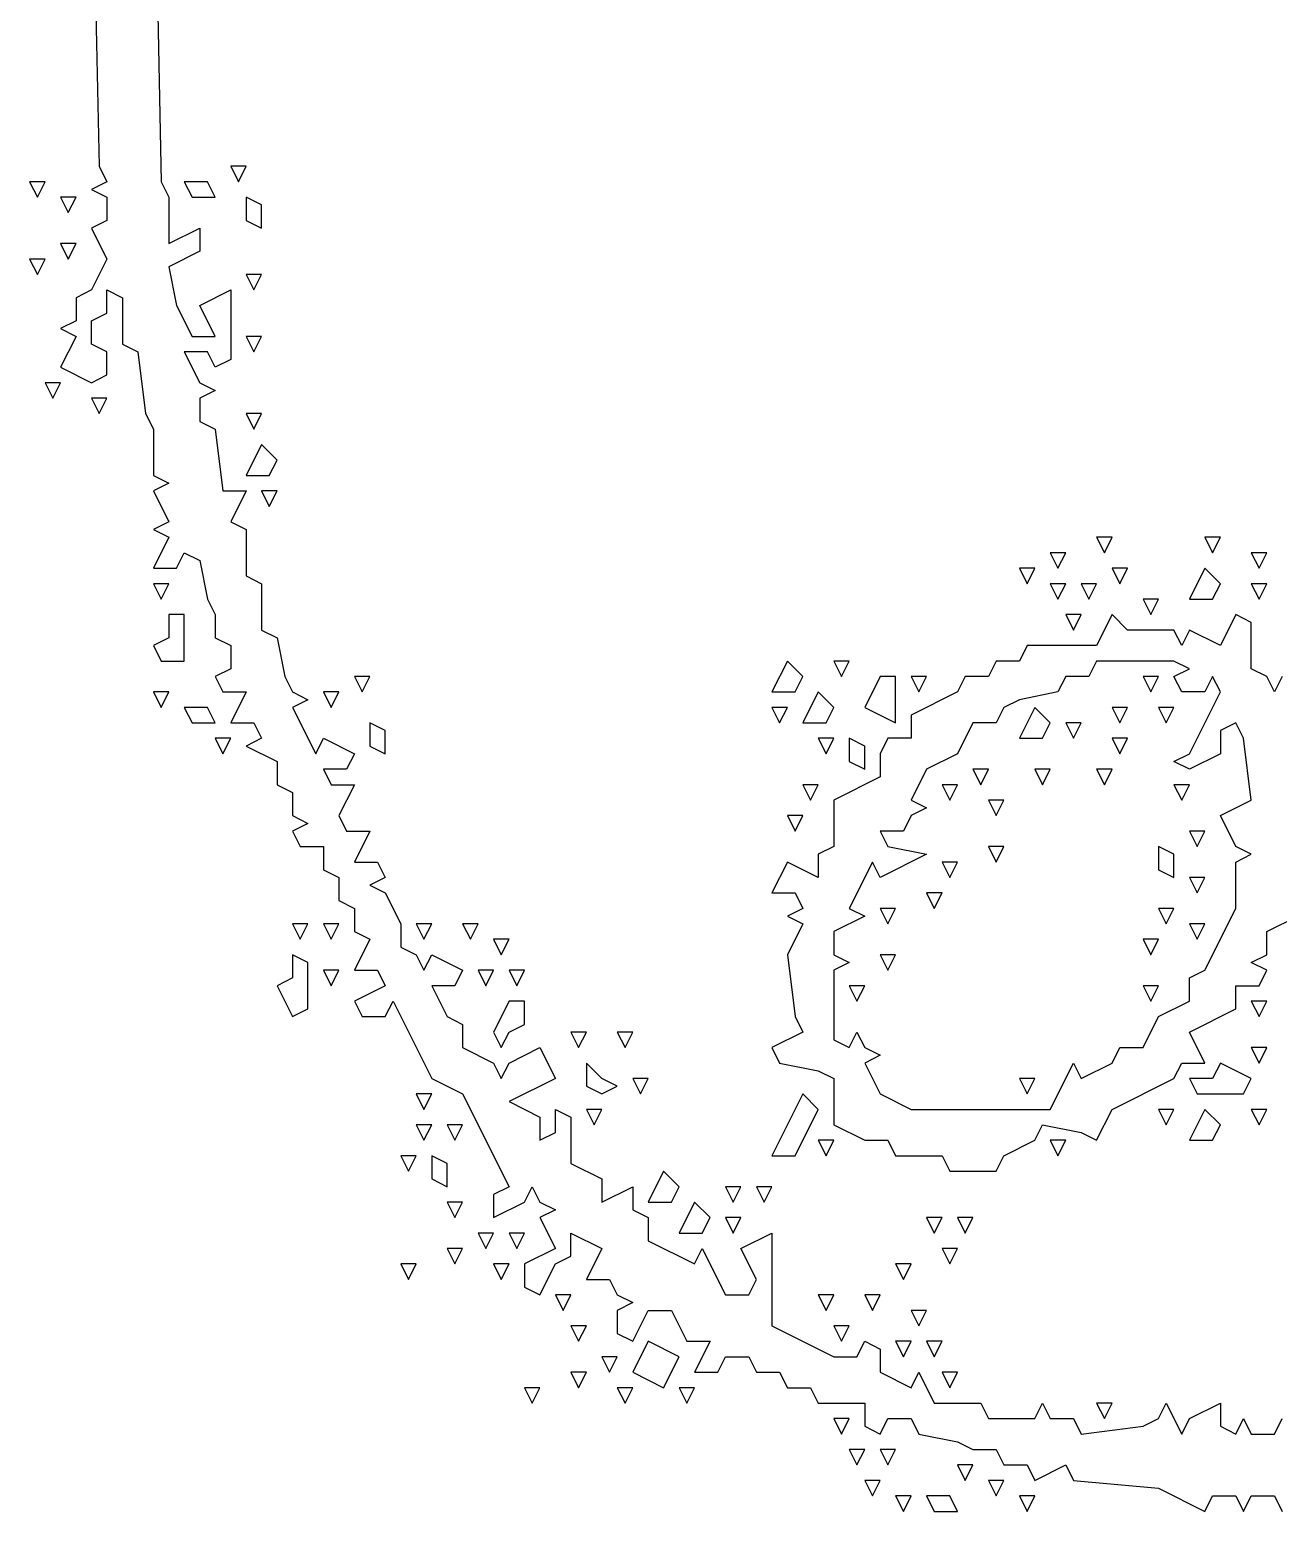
# Model space of a CAD drawing. Extents: x 2 to 124, y 0 to 170.
# Drawn here: x 15.86 to 28.86, y 0.16 to 15.59 of the extents above; entities that cross this region are included whole.
import ezdxf

# ---------------------------------------------------------------- set-up
doc = ezdxf.new("R2010")
doc.units = 0
doc.layers.add('Layer0', color=7, linetype='Continuous')

msp = doc.modelspace()

# ---------------------------------------------------------------- linework, layer by layer
at = {"layer": 'Layer0', "color": 5, "linetype": 'CONTINUOUS'}
for p, q in [((16.50095, 17.94981, 0.1), (16.58144, 14.16667, 0.1)), ((17.14489, 18.0303, 0.1), (17.22538, 14.00568, 0.1)), ((16.58144, 14.16667, 0.1), (16.66193, 14.00568, 0.1)), ((17.94981, 14.16667, 0.1), (18.0303, 14.00568, 0.1)), ((18.1108, 14.16667, 0.1), (17.94981, 14.16667, 0.1)), ((18.0303, 14.00568, 0.1), (18.1108, 14.16667, 0.1)), ((15.85701, 14.00568, 0.1), (15.9375, 13.8447, 0.1)), ((16.01799, 14.00568, 0.1), (15.85701, 14.00568, 0.1)), ((15.9375, 13.8447, 0.1), (16.01799, 14.00568, 0.1)), ((16.66193, 14.00568, 0.1), (16.50095, 13.92519, 0.1)), ((16.50095, 13.92519, 0.1), (16.66193, 13.8447, 0.1)), ((17.22538, 14.00568, 0.1), (17.30587, 13.8447, 0.1)), ((17.46686, 14.00568, 0.1), (17.54735, 13.8447, 0.1)), ((17.70833, 14.00568, 0.1), (17.46686, 14.00568, 0.1)), ((17.78883, 13.8447, 0.1), (17.70833, 14.00568, 0.1)), ((16.17898, 13.8447, 0.1), (16.25947, 13.68371, 0.1)), ((16.33996, 13.8447, 0.1), (16.17898, 13.8447, 0.1)), ((16.25947, 13.68371, 0.1), (16.33996, 13.8447, 0.1)), ((16.66193, 13.8447, 0.1), (16.66193, 13.60322, 0.1)), ((17.30587, 13.8447, 0.1), (17.30587, 13.36174, 0.1)), ((17.54735, 13.8447, 0.1), (17.78883, 13.8447, 0.1)), ((18.1108, 13.8447, 0.1), (18.1108, 13.60322, 0.1)), ((18.27178, 13.7642, 0.1), (18.1108, 13.8447, 0.1)), ((18.27178, 13.52273, 0.1), (18.27178, 13.7642, 0.1)), ((16.66193, 13.60322, 0.1), (16.50095, 13.52273, 0.1)), ((18.1108, 13.60322, 0.1), (18.27178, 13.52273, 0.1)), ((16.50095, 13.52273, 0.1), (16.66193, 13.20076, 0.1)), ((17.30587, 13.36174, 0.1), (17.62784, 13.52273, 0.1)), ((17.62784, 13.52273, 0.1), (17.62784, 13.28125, 0.1)), ((16.17898, 13.36174, 0.1), (16.25947, 13.20076, 0.1)), ((16.33996, 13.36174, 0.1), (16.17898, 13.36174, 0.1)), ((16.25947, 13.20076, 0.1), (16.33996, 13.36174, 0.1)), ((17.62784, 13.28125, 0.1), (17.30587, 13.12027, 0.1)), ((15.85701, 13.20076, 0.1), (15.9375, 13.03977, 0.1)), ((16.01799, 13.20076, 0.1), (15.85701, 13.20076, 0.1)), ((15.9375, 13.03977, 0.1), (16.01799, 13.20076, 0.1)), ((16.66193, 13.20076, 0.1), (16.50095, 12.87879, 0.1)), ((17.30587, 13.12027, 0.1), (17.38636, 12.7178, 0.1)), ((18.1108, 13.03977, 0.1), (18.19129, 12.87879, 0.1)), ((18.27178, 13.03977, 0.1), (18.1108, 13.03977, 0.1)), ((18.19129, 12.87879, 0.1), (18.27178, 13.03977, 0.1)), ((16.50095, 12.87879, 0.1), (16.33996, 12.7983, 0.1)), ((16.66193, 12.63731, 0.1), (16.66193, 12.87879, 0.1)), ((16.66193, 12.87879, 0.1), (16.82292, 12.7983, 0.1)), ((17.62784, 12.7178, 0.1), (17.94981, 12.87879, 0.1)), ((17.94981, 12.87879, 0.1), (17.94981, 12.15436, 0.1)), ((16.33996, 12.7983, 0.1), (16.33996, 12.55682, 0.1)), ((16.82292, 12.7983, 0.1), (16.82292, 12.31534, 0.1)), ((17.38636, 12.7178, 0.1), (17.54735, 12.39583, 0.1)), ((17.78883, 12.39583, 0.1), (17.62784, 12.7178, 0.1)), ((16.33996, 12.55682, 0.1), (16.17898, 12.47633, 0.1)), ((16.50095, 12.55682, 0.1), (16.66193, 12.63731, 0.1)), ((16.50095, 12.31534, 0.1), (16.50095, 12.55682, 0.1)), ((16.17898, 12.47633, 0.1), (16.33996, 12.39583, 0.1)), ((16.33996, 12.39583, 0.1), (16.17898, 12.07386, 0.1)), ((17.54735, 12.39583, 0.1), (17.78883, 12.39583, 0.1)), ((18.1108, 12.39583, 0.1), (18.19129, 12.23485, 0.1)), ((18.27178, 12.39583, 0.1), (18.1108, 12.39583, 0.1)), ((18.19129, 12.23485, 0.1), (18.27178, 12.39583, 0.1)), ((16.66193, 12.23485, 0.1), (16.50095, 12.31534, 0.1)), ((16.66193, 11.99337, 0.1), (16.66193, 12.23485, 0.1)), ((16.82292, 12.31534, 0.1), (16.9839, 12.23485, 0.1)), ((16.9839, 12.23485, 0.1), (17.06439, 11.59091, 0.1)), ((17.70833, 12.23485, 0.1), (17.46686, 12.23485, 0.1)), ((17.46686, 12.23485, 0.1), (17.62784, 11.91288, 0.1)), ((17.78883, 12.07386, 0.1), (17.70833, 12.23485, 0.1)), ((16.17898, 12.07386, 0.1), (16.50095, 11.91288, 0.1)), ((17.94981, 12.15436, 0.1), (17.78883, 12.07386, 0.1)), ((16.01799, 11.91288, 0.1), (16.09848, 11.75189, 0.1)), ((16.17898, 11.91288, 0.1), (16.01799, 11.91288, 0.1)), ((16.09848, 11.75189, 0.1), (16.17898, 11.91288, 0.1)), ((16.50095, 11.91288, 0.1), (16.66193, 11.99337, 0.1)), ((17.62784, 11.91288, 0.1), (17.78883, 11.83239, 0.1)), ((16.50095, 11.75189, 0.1), (16.58144, 11.59091, 0.1)), ((16.66193, 11.75189, 0.1), (16.50095, 11.75189, 0.1)), ((16.58144, 11.59091, 0.1), (16.66193, 11.75189, 0.1)), ((17.78883, 11.83239, 0.1), (17.62784, 11.75189, 0.1)), ((17.62784, 11.75189, 0.1), (17.62784, 11.51042, 0.1)), ((17.06439, 11.59091, 0.1), (17.14489, 11.42992, 0.1)), ((18.1108, 11.59091, 0.1), (18.19129, 11.42992, 0.1)), ((18.27178, 11.59091, 0.1), (18.1108, 11.59091, 0.1)), ((18.19129, 11.42992, 0.1), (18.27178, 11.59091, 0.1)), ((17.14489, 11.42992, 0.1), (17.14489, 10.94697, 0.1)), ((17.62784, 11.51042, 0.1), (17.78883, 11.42992, 0.1)), ((17.78883, 11.42992, 0.1), (17.86932, 10.78598, 0.1)), ((18.27178, 11.26894, 0.1), (18.1108, 10.94697, 0.1)), ((18.43277, 11.10795, 0.1), (18.27178, 11.26894, 0.1)), ((18.35227, 10.94697, 0.1), (18.43277, 11.10795, 0.1)), ((17.14489, 10.94697, 0.1), (17.30587, 10.86648, 0.1)), ((17.30587, 10.86648, 0.1), (17.14489, 10.78598, 0.1)), ((18.1108, 10.94697, 0.1), (18.35227, 10.94697, 0.1)), ((17.14489, 10.78598, 0.1), (17.30587, 10.46402, 0.1)), ((17.86932, 10.78598, 0.1), (18.1108, 10.78598, 0.1)), ((18.1108, 10.78598, 0.1), (17.94981, 10.46402, 0.1)), ((18.27178, 10.78598, 0.1), (18.35227, 10.625, 0.1)), ((18.43277, 10.78598, 0.1), (18.27178, 10.78598, 0.1)), ((18.35227, 10.625, 0.1), (18.43277, 10.78598, 0.1)), ((17.30587, 10.46402, 0.1), (17.14489, 10.38352, 0.1)), ((17.14489, 10.38352, 0.1), (17.30587, 10.30303, 0.1)), ((17.94981, 10.46402, 0.1), (18.1108, 10.38352, 0.1)), ((18.1108, 10.38352, 0.1), (18.1108, 9.900568, 0.1)), ((17.30587, 10.30303, 0.1), (17.14489, 9.981061, 0.1)), ((26.96496, 10.30303, 0.1), (27.04545, 10.14205, 0.1)), ((27.12595, 10.30303, 0.1), (26.96496, 10.30303, 0.1)), ((27.04545, 10.14205, 0.1), (27.12595, 10.30303, 0.1)), ((28.09186, 10.30303, 0.1), (28.17235, 10.14205, 0.1)), ((28.25284, 10.30303, 0.1), (28.09186, 10.30303, 0.1)), ((28.17235, 10.14205, 0.1), (28.25284, 10.30303, 0.1)), ((17.38636, 9.981061, 0.1), (17.46686, 10.14205, 0.1)), ((17.46686, 10.14205, 0.1), (17.62784, 10.06155, 0.1)), ((17.62784, 10.06155, 0.1), (17.70833, 9.659091, 0.1)), ((26.48201, 10.14205, 0.1), (26.5625, 9.981061, 0.1)), ((26.64299, 10.14205, 0.1), (26.48201, 10.14205, 0.1)), ((26.5625, 9.981061, 0.1), (26.64299, 10.14205, 0.1)), ((28.57481, 10.14205, 0.1), (28.6553, 9.981061, 0.1)), ((28.7358, 10.14205, 0.1), (28.57481, 10.14205, 0.1)), ((28.6553, 9.981061, 0.1), (28.7358, 10.14205, 0.1)), ((17.14489, 9.981061, 0.1), (17.38636, 9.981061, 0.1)), ((18.1108, 9.900568, 0.1), (18.27178, 9.820076, 0.1)), ((26.16004, 9.981061, 0.1), (26.24053, 9.820076, 0.1)), ((26.32102, 9.981061, 0.1), (26.16004, 9.981061, 0.1)), ((26.24053, 9.820076, 0.1), (26.32102, 9.981061, 0.1)), ((27.12595, 9.981061, 0.1), (27.20644, 9.820076, 0.1)), ((27.28693, 9.981061, 0.1), (27.12595, 9.981061, 0.1)), ((27.20644, 9.820076, 0.1), (27.28693, 9.981061, 0.1)), ((28.09186, 9.981061, 0.1), (27.93087, 9.659091, 0.1)), ((28.25284, 9.820076, 0.1), (28.09186, 9.981061, 0.1)), ((17.14489, 9.820076, 0.1), (17.22538, 9.659091, 0.1)), ((17.30587, 9.820076, 0.1), (17.14489, 9.820076, 0.1)), ((17.22538, 9.659091, 0.1), (17.30587, 9.820076, 0.1)), ((18.27178, 9.820076, 0.1), (18.27178, 9.337121, 0.1)), ((26.48201, 9.820076, 0.1), (26.5625, 9.659091, 0.1)), ((26.64299, 9.820076, 0.1), (26.48201, 9.820076, 0.1)), ((26.5625, 9.659091, 0.1), (26.64299, 9.820076, 0.1)), ((26.80398, 9.820076, 0.1), (26.88447, 9.659091, 0.1)), ((26.96496, 9.820076, 0.1), (26.80398, 9.820076, 0.1)), ((26.88447, 9.659091, 0.1), (26.96496, 9.820076, 0.1)), ((28.17235, 9.659091, 0.1), (28.25284, 9.820076, 0.1)), ((28.57481, 9.820076, 0.1), (28.6553, 9.659091, 0.1)), ((28.7358, 9.820076, 0.1), (28.57481, 9.820076, 0.1)), ((28.6553, 9.659091, 0.1), (28.7358, 9.820076, 0.1)), ((17.70833, 9.659091, 0.1), (17.78883, 9.498106, 0.1)), ((27.44792, 9.659091, 0.1), (27.52841, 9.498106, 0.1)), ((27.6089, 9.659091, 0.1), (27.44792, 9.659091, 0.1)), ((27.52841, 9.498106, 0.1), (27.6089, 9.659091, 0.1)), ((27.93087, 9.659091, 0.1), (28.17235, 9.659091, 0.1)), ((17.30587, 9.498106, 0.1), (17.30587, 9.256629, 0.1)), ((17.46686, 9.498106, 0.1), (17.30587, 9.498106, 0.1)), ((17.46686, 9.015152, 0.1), (17.46686, 9.498106, 0.1)), ((17.78883, 9.498106, 0.1), (17.78883, 9.256629, 0.1)), ((26.64299, 9.498106, 0.1), (26.72348, 9.337121, 0.1)), ((26.80398, 9.498106, 0.1), (26.64299, 9.498106, 0.1)), ((26.72348, 9.337121, 0.1), (26.80398, 9.498106, 0.1)), ((27.12595, 9.498106, 0.1), (26.96496, 9.176136, 0.1)), ((27.28693, 9.337121, 0.1), (27.12595, 9.498106, 0.1)), ((28.41383, 9.498106, 0.1), (28.25284, 9.176136, 0.1)), ((28.57481, 9.417614, 0.1), (28.41383, 9.498106, 0.1)), ((28.57481, 8.934659, 0.1), (28.57481, 9.417614, 0.1)), ((18.27178, 9.337121, 0.1), (18.43277, 9.256629, 0.1)), ((27.76989, 9.337121, 0.1), (27.28693, 9.337121, 0.1)), ((27.85038, 9.176136, 0.1), (27.76989, 9.337121, 0.1)), ((27.93087, 9.337121, 0.1), (27.85038, 9.176136, 0.1)), ((28.25284, 9.176136, 0.1), (27.93087, 9.337121, 0.1)), ((17.30587, 9.256629, 0.1), (17.14489, 9.176136, 0.1)), ((17.14489, 9.176136, 0.1), (17.22538, 9.015152, 0.1)), ((17.78883, 9.256629, 0.1), (17.94981, 9.176136, 0.1)), ((17.94981, 9.176136, 0.1), (17.94981, 8.934659, 0.1)), ((18.43277, 9.256629, 0.1), (18.51326, 8.854167, 0.1)), ((26.24053, 9.176136, 0.1), (26.16004, 9.015152, 0.1)), ((26.96496, 9.176136, 0.1), (26.24053, 9.176136, 0.1)), ((17.22538, 9.015152, 0.1), (17.46686, 9.015152, 0.1)), ((23.74527, 9.015152, 0.1), (23.58428, 8.693182, 0.1)), ((23.90625, 8.854167, 0.1), (23.74527, 9.015152, 0.1)), ((24.22822, 9.015152, 0.1), (24.30871, 8.854167, 0.1)), ((24.3892, 9.015152, 0.1), (24.22822, 9.015152, 0.1)), ((24.30871, 8.854167, 0.1), (24.3892, 9.015152, 0.1)), ((25.91856, 9.015152, 0.1), (25.83807, 8.854167, 0.1)), ((26.16004, 9.015152, 0.1), (25.91856, 9.015152, 0.1)), ((26.96496, 9.015152, 0.1), (26.88447, 8.854167, 0.1)), ((27.76989, 9.015152, 0.1), (26.96496, 9.015152, 0.1)), ((27.93087, 8.934659, 0.1), (27.76989, 9.015152, 0.1)), ((17.94981, 8.934659, 0.1), (17.78883, 8.854167, 0.1)), ((17.78883, 8.854167, 0.1), (17.86932, 8.693182, 0.1)), ((18.51326, 8.854167, 0.1), (18.59375, 8.693182, 0.1)), ((19.23769, 8.854167, 0.1), (19.31818, 8.693182, 0.1)), ((19.39867, 8.854167, 0.1), (19.23769, 8.854167, 0.1)), ((19.31818, 8.693182, 0.1), (19.39867, 8.854167, 0.1)), ((23.82576, 8.693182, 0.1), (23.90625, 8.854167, 0.1)), ((24.71117, 8.854167, 0.1), (24.55019, 8.532197, 0.1)), ((24.87216, 8.854167, 0.1), (24.71117, 8.854167, 0.1)), ((24.87216, 8.371212, 0.1), (24.87216, 8.854167, 0.1)), ((25.03314, 8.854167, 0.1), (25.11364, 8.693182, 0.1)), ((25.19413, 8.854167, 0.1), (25.03314, 8.854167, 0.1)), ((25.11364, 8.693182, 0.1), (25.19413, 8.854167, 0.1)), ((25.59659, 8.854167, 0.1), (25.5161, 8.693182, 0.1)), ((25.83807, 8.854167, 0.1), (25.59659, 8.854167, 0.1)), ((26.64299, 8.854167, 0.1), (26.5625, 8.693182, 0.1)), ((26.88447, 8.854167, 0.1), (26.64299, 8.854167, 0.1)), ((27.44792, 8.854167, 0.1), (27.52841, 8.693182, 0.1)), ((27.6089, 8.854167, 0.1), (27.44792, 8.854167, 0.1)), ((27.52841, 8.693182, 0.1), (27.6089, 8.854167, 0.1)), ((27.76989, 8.854167, 0.1), (27.93087, 8.934659, 0.1)), ((27.85038, 8.693182, 0.1), (27.76989, 8.854167, 0.1)), ((28.17235, 8.854167, 0.1), (28.09186, 8.693182, 0.1)), ((28.25284, 8.693182, 0.1), (28.17235, 8.854167, 0.1)), ((28.7358, 8.854167, 0.1), (28.57481, 8.934659, 0.1)), ((28.81629, 8.693182, 0.1), (28.7358, 8.854167, 0.1)), ((28.89678, 8.854167, 0.1), (28.81629, 8.693182, 0.1)), ((17.14489, 8.693182, 0.1), (17.22538, 8.532197, 0.1)), ((17.30587, 8.693182, 0.1), (17.14489, 8.693182, 0.1)), ((17.22538, 8.532197, 0.1), (17.30587, 8.693182, 0.1)), ((17.86932, 8.693182, 0.1), (18.1108, 8.693182, 0.1)), ((18.1108, 8.693182, 0.1), (17.94981, 8.371212, 0.1)), ((18.59375, 8.693182, 0.1), (18.75473, 8.612689, 0.1)), ((18.91572, 8.693182, 0.1), (18.99621, 8.532197, 0.1)), ((19.0767, 8.693182, 0.1), (18.91572, 8.693182, 0.1)), ((18.99621, 8.532197, 0.1), (19.0767, 8.693182, 0.1)), ((23.58428, 8.693182, 0.1), (23.82576, 8.693182, 0.1)), ((24.06723, 8.693182, 0.1), (23.90625, 8.371212, 0.1)), ((24.22822, 8.532197, 0.1), (24.06723, 8.693182, 0.1)), ((25.5161, 8.693182, 0.1), (25.03314, 8.451705, 0.1)), ((26.5625, 8.693182, 0.1), (26.16004, 8.612689, 0.1)), ((28.09186, 8.693182, 0.1), (27.85038, 8.693182, 0.1)), ((27.93087, 8.049242, 0.1), (28.25284, 8.693182, 0.1)), ((17.46686, 8.532197, 0.1), (17.54735, 8.371212, 0.1)), ((17.70833, 8.532197, 0.1), (17.46686, 8.532197, 0.1)), ((17.78883, 8.371212, 0.1), (17.70833, 8.532197, 0.1)), ((18.75473, 8.612689, 0.1), (18.59375, 8.532197, 0.1)), ((18.59375, 8.532197, 0.1), (18.83523, 8.049242, 0.1)), ((23.58428, 8.532197, 0.1), (23.66477, 8.371212, 0.1)), ((23.74527, 8.532197, 0.1), (23.58428, 8.532197, 0.1)), ((23.66477, 8.371212, 0.1), (23.74527, 8.532197, 0.1)), ((24.14773, 8.371212, 0.1), (24.22822, 8.532197, 0.1)), ((24.55019, 8.532197, 0.1), (24.87216, 8.371212, 0.1)), ((25.99905, 8.532197, 0.1), (25.91856, 8.371212, 0.1)), ((26.16004, 8.612689, 0.1), (25.99905, 8.532197, 0.1)), ((26.32102, 8.532197, 0.1), (26.16004, 8.210227, 0.1)), ((26.48201, 8.371212, 0.1), (26.32102, 8.532197, 0.1)), ((27.12595, 8.532197, 0.1), (27.20644, 8.371212, 0.1)), ((27.28693, 8.532197, 0.1), (27.12595, 8.532197, 0.1)), ((27.20644, 8.371212, 0.1), (27.28693, 8.532197, 0.1)), ((27.6089, 8.532197, 0.1), (27.68939, 8.371212, 0.1)), ((27.76989, 8.532197, 0.1), (27.6089, 8.532197, 0.1)), ((27.68939, 8.371212, 0.1), (27.76989, 8.532197, 0.1)), ((17.54735, 8.371212, 0.1), (17.78883, 8.371212, 0.1)), ((17.94981, 8.371212, 0.1), (18.19129, 8.371212, 0.1)), ((18.19129, 8.371212, 0.1), (18.27178, 8.210227, 0.1)), ((19.39867, 8.371212, 0.1), (19.39867, 8.129735, 0.1)), ((19.55966, 8.29072, 0.1), (19.39867, 8.371212, 0.1)), ((23.90625, 8.371212, 0.1), (24.14773, 8.371212, 0.1)), ((25.03314, 8.451705, 0.1), (25.03314, 8.210227, 0.1)), ((25.67708, 8.371212, 0.1), (25.5161, 8.049242, 0.1)), ((25.91856, 8.371212, 0.1), (25.67708, 8.371212, 0.1)), ((26.40152, 8.210227, 0.1), (26.48201, 8.371212, 0.1)), ((26.64299, 8.371212, 0.1), (26.72348, 8.210227, 0.1)), ((26.80398, 8.371212, 0.1), (26.64299, 8.371212, 0.1)), ((26.72348, 8.210227, 0.1), (26.80398, 8.371212, 0.1)), ((28.41383, 8.371212, 0.1), (28.25284, 8.29072, 0.1)), ((28.49432, 8.210227, 0.1), (28.41383, 8.371212, 0.1)), ((17.78883, 8.210227, 0.1), (17.86932, 8.049242, 0.1)), ((17.94981, 8.210227, 0.1), (17.78883, 8.210227, 0.1)), ((17.86932, 8.049242, 0.1), (17.94981, 8.210227, 0.1)), ((18.27178, 8.210227, 0.1), (18.1108, 8.129735, 0.1)), ((18.83523, 8.049242, 0.1), (18.91572, 8.210227, 0.1)), ((18.91572, 8.210227, 0.1), (19.23769, 8.049242, 0.1)), ((19.55966, 8.049242, 0.1), (19.55966, 8.29072, 0.1)), ((24.06723, 8.210227, 0.1), (24.14773, 8.049242, 0.1)), ((24.22822, 8.210227, 0.1), (24.06723, 8.210227, 0.1)), ((24.14773, 8.049242, 0.1), (24.22822, 8.210227, 0.1)), ((24.3892, 8.210227, 0.1), (24.3892, 7.96875, 0.1)), ((24.55019, 8.129735, 0.1), (24.3892, 8.210227, 0.1)), ((24.79167, 8.210227, 0.1), (24.71117, 8.049242, 0.1)), ((25.03314, 8.210227, 0.1), (24.79167, 8.210227, 0.1)), ((26.16004, 8.210227, 0.1), (26.40152, 8.210227, 0.1)), ((27.12595, 8.210227, 0.1), (27.20644, 8.049242, 0.1)), ((27.28693, 8.210227, 0.1), (27.12595, 8.210227, 0.1)), ((27.20644, 8.049242, 0.1), (27.28693, 8.210227, 0.1)), ((28.25284, 8.29072, 0.1), (28.25284, 8.049242, 0.1)), ((28.57481, 7.566288, 0.1), (28.49432, 8.210227, 0.1)), ((18.1108, 8.129735, 0.1), (18.43277, 7.96875, 0.1)), ((19.23769, 8.049242, 0.1), (19.1572, 7.888258, 0.1)), ((19.39867, 8.129735, 0.1), (19.55966, 8.049242, 0.1)), ((24.55019, 7.888258, 0.1), (24.55019, 8.129735, 0.1)), ((24.71117, 8.049242, 0.1), (24.71117, 7.807765, 0.1)), ((25.5161, 8.049242, 0.1), (25.19413, 7.888258, 0.1)), ((27.76989, 7.96875, 0.1), (27.93087, 8.049242, 0.1)), ((28.25284, 8.049242, 0.1), (27.93087, 7.888258, 0.1)), ((18.43277, 7.96875, 0.1), (18.43277, 7.727273, 0.1)), ((19.1572, 7.888258, 0.1), (18.91572, 7.888258, 0.1)), ((18.91572, 7.888258, 0.1), (18.99621, 7.727273, 0.1)), ((24.3892, 7.96875, 0.1), (24.55019, 7.888258, 0.1)), ((25.19413, 7.888258, 0.1), (25.03314, 7.566288, 0.1)), ((25.67708, 7.888258, 0.1), (25.75758, 7.727273, 0.1)), ((25.83807, 7.888258, 0.1), (25.67708, 7.888258, 0.1)), ((25.75758, 7.727273, 0.1), (25.83807, 7.888258, 0.1)), ((26.32102, 7.888258, 0.1), (26.40152, 7.727273, 0.1)), ((26.48201, 7.888258, 0.1), (26.32102, 7.888258, 0.1)), ((26.40152, 7.727273, 0.1), (26.48201, 7.888258, 0.1)), ((26.96496, 7.888258, 0.1), (27.04545, 7.727273, 0.1)), ((27.12595, 7.888258, 0.1), (26.96496, 7.888258, 0.1)), ((27.04545, 7.727273, 0.1), (27.12595, 7.888258, 0.1)), ((27.93087, 7.888258, 0.1), (27.76989, 7.96875, 0.1)), ((18.43277, 7.727273, 0.1), (18.59375, 7.64678, 0.1)), ((18.99621, 7.727273, 0.1), (19.23769, 7.727273, 0.1)), ((19.23769, 7.727273, 0.1), (19.0767, 7.405303, 0.1)), ((23.90625, 7.727273, 0.1), (23.98674, 7.566288, 0.1)), ((24.06723, 7.727273, 0.1), (23.90625, 7.727273, 0.1)), ((23.98674, 7.566288, 0.1), (24.06723, 7.727273, 0.1)), ((24.71117, 7.807765, 0.1), (24.22822, 7.566288, 0.1)), ((25.35511, 7.727273, 0.1), (25.43561, 7.566288, 0.1)), ((25.5161, 7.727273, 0.1), (25.35511, 7.727273, 0.1)), ((25.43561, 7.566288, 0.1), (25.5161, 7.727273, 0.1)), ((27.76989, 7.727273, 0.1), (27.85038, 7.566288, 0.1)), ((27.93087, 7.727273, 0.1), (27.76989, 7.727273, 0.1)), ((27.85038, 7.566288, 0.1), (27.93087, 7.727273, 0.1)), ((18.59375, 7.64678, 0.1), (18.59375, 7.405303, 0.1)), ((24.22822, 7.566288, 0.1), (24.22822, 7.083333, 0.1)), ((25.03314, 7.566288, 0.1), (25.19413, 7.485795, 0.1)), ((25.83807, 7.566288, 0.1), (25.91856, 7.405303, 0.1)), ((25.99905, 7.566288, 0.1), (25.83807, 7.566288, 0.1)), ((25.91856, 7.405303, 0.1), (25.99905, 7.566288, 0.1)), ((28.25284, 7.405303, 0.1), (28.57481, 7.566288, 0.1)), ((25.19413, 7.485795, 0.1), (25.03314, 7.405303, 0.1)), ((18.59375, 7.405303, 0.1), (18.75473, 7.324811, 0.1)), ((18.75473, 7.324811, 0.1), (18.59375, 7.244318, 0.1)), ((19.0767, 7.405303, 0.1), (19.1572, 7.244318, 0.1)), ((23.74527, 7.405303, 0.1), (23.82576, 7.244318, 0.1)), ((23.90625, 7.405303, 0.1), (23.74527, 7.405303, 0.1)), ((23.82576, 7.244318, 0.1), (23.90625, 7.405303, 0.1)), ((25.03314, 7.405303, 0.1), (24.95265, 7.244318, 0.1)), ((28.41383, 7.083333, 0.1), (28.25284, 7.405303, 0.1)), ((18.59375, 7.244318, 0.1), (18.67424, 7.083333, 0.1)), ((19.1572, 7.244318, 0.1), (19.39867, 7.244318, 0.1)), ((19.39867, 7.244318, 0.1), (19.23769, 6.922348, 0.1)), ((24.95265, 7.244318, 0.1), (24.71117, 7.244318, 0.1)), ((24.71117, 7.244318, 0.1), (24.79167, 7.083333, 0.1)), ((27.93087, 7.244318, 0.1), (28.01136, 7.083333, 0.1)), ((28.09186, 7.244318, 0.1), (27.93087, 7.244318, 0.1)), ((28.01136, 7.083333, 0.1), (28.09186, 7.244318, 0.1)), ((18.67424, 7.083333, 0.1), (18.91572, 7.083333, 0.1)), ((18.91572, 7.083333, 0.1), (18.91572, 6.841856, 0.1)), ((24.22822, 7.083333, 0.1), (24.06723, 7.002841, 0.1)), ((24.06723, 7.002841, 0.1), (24.06723, 6.761364, 0.1)), ((25.19413, 7.002841, 0.1), (24.71117, 6.761364, 0.1)), ((24.79167, 7.083333, 0.1), (25.19413, 7.002841, 0.1)), ((25.83807, 7.083333, 0.1), (25.91856, 6.922348, 0.1)), ((25.99905, 7.083333, 0.1), (25.83807, 7.083333, 0.1)), ((25.91856, 6.922348, 0.1), (25.99905, 7.083333, 0.1)), ((27.6089, 7.083333, 0.1), (27.6089, 6.841856, 0.1)), ((27.76989, 7.002841, 0.1), (27.6089, 7.083333, 0.1)), ((27.76989, 6.761364, 0.1), (27.76989, 7.002841, 0.1)), ((28.57481, 7.002841, 0.1), (28.41383, 7.083333, 0.1)), ((28.41383, 6.922348, 0.1), (28.57481, 7.002841, 0.1)), ((18.91572, 6.841856, 0.1), (19.0767, 6.761364, 0.1)), ((19.23769, 6.922348, 0.1), (19.47917, 6.922348, 0.1)), ((19.47917, 6.922348, 0.1), (19.55966, 6.761364, 0.1)), ((23.74527, 6.922348, 0.1), (23.58428, 6.600379, 0.1)), ((24.06723, 6.761364, 0.1), (23.74527, 6.922348, 0.1)), ((24.63068, 6.922348, 0.1), (24.3892, 6.439394, 0.1)), ((24.71117, 6.761364, 0.1), (24.63068, 6.922348, 0.1)), ((25.35511, 6.922348, 0.1), (25.43561, 6.761364, 0.1)), ((25.5161, 6.922348, 0.1), (25.35511, 6.922348, 0.1)), ((25.43561, 6.761364, 0.1), (25.5161, 6.922348, 0.1)), ((27.6089, 6.841856, 0.1), (27.76989, 6.761364, 0.1)), ((28.41383, 6.439394, 0.1), (28.41383, 6.922348, 0.1)), ((19.0767, 6.761364, 0.1), (19.0767, 6.519886, 0.1)), ((19.55966, 6.761364, 0.1), (19.39867, 6.680871, 0.1)), ((19.39867, 6.680871, 0.1), (19.55966, 6.600379, 0.1)), ((27.93087, 6.761364, 0.1), (28.01136, 6.600379, 0.1)), ((28.09186, 6.761364, 0.1), (27.93087, 6.761364, 0.1)), ((28.01136, 6.600379, 0.1), (28.09186, 6.761364, 0.1)), ((19.0767, 6.519886, 0.1), (19.23769, 6.439394, 0.1)), ((19.55966, 6.600379, 0.1), (19.72064, 6.278409, 0.1)), ((23.58428, 6.600379, 0.1), (23.82576, 6.600379, 0.1)), ((23.82576, 6.600379, 0.1), (23.90625, 6.439394, 0.1)), ((25.19413, 6.600379, 0.1), (25.27462, 6.439394, 0.1)), ((25.35511, 6.600379, 0.1), (25.19413, 6.600379, 0.1)), ((25.27462, 6.439394, 0.1), (25.35511, 6.600379, 0.1)), ((19.23769, 6.439394, 0.1), (19.23769, 6.197917, 0.1)), ((23.90625, 6.439394, 0.1), (23.74527, 6.358902, 0.1)), ((23.74527, 6.358902, 0.1), (23.90625, 6.278409, 0.1)), ((24.55019, 6.358902, 0.1), (24.22822, 6.197917, 0.1)), ((24.3892, 6.439394, 0.1), (24.55019, 6.358902, 0.1)), ((24.71117, 6.439394, 0.1), (24.79167, 6.278409, 0.1)), ((24.87216, 6.439394, 0.1), (24.71117, 6.439394, 0.1)), ((24.79167, 6.278409, 0.1), (24.87216, 6.439394, 0.1)), ((27.6089, 6.439394, 0.1), (27.68939, 6.278409, 0.1)), ((27.76989, 6.439394, 0.1), (27.6089, 6.439394, 0.1)), ((27.68939, 6.278409, 0.1), (27.76989, 6.439394, 0.1)), ((28.09186, 5.795455, 0.1), (28.41383, 6.439394, 0.1)), ((28.7358, 6.197917, 0.1), (29.05777, 6.358902, 0.1)), ((18.59375, 6.278409, 0.1), (18.67424, 6.117424, 0.1)), ((18.75473, 6.278409, 0.1), (18.59375, 6.278409, 0.1)), ((18.67424, 6.117424, 0.1), (18.75473, 6.278409, 0.1)), ((18.91572, 6.278409, 0.1), (18.99621, 6.117424, 0.1)), ((19.0767, 6.278409, 0.1), (18.91572, 6.278409, 0.1)), ((18.99621, 6.117424, 0.1), (19.0767, 6.278409, 0.1)), ((19.23769, 6.197917, 0.1), (19.39867, 6.117424, 0.1)), ((19.72064, 6.278409, 0.1), (19.72064, 6.036932, 0.1)), ((19.88163, 6.278409, 0.1), (19.96212, 6.117424, 0.1)), ((20.04261, 6.278409, 0.1), (19.88163, 6.278409, 0.1)), ((19.96212, 6.117424, 0.1), (20.04261, 6.278409, 0.1)), ((20.36458, 6.278409, 0.1), (20.44508, 6.117424, 0.1)), ((20.52557, 6.278409, 0.1), (20.36458, 6.278409, 0.1)), ((20.44508, 6.117424, 0.1), (20.52557, 6.278409, 0.1)), ((23.90625, 6.278409, 0.1), (23.74527, 5.956439, 0.1)), ((24.22822, 6.197917, 0.1), (24.22822, 5.956439, 0.1)), ((27.93087, 6.278409, 0.1), (28.01136, 6.117424, 0.1)), ((28.09186, 6.278409, 0.1), (27.93087, 6.278409, 0.1)), ((28.01136, 6.117424, 0.1), (28.09186, 6.278409, 0.1)), ((28.7358, 5.956439, 0.1), (28.7358, 6.197917, 0.1)), ((19.39867, 6.117424, 0.1), (19.23769, 5.795455, 0.1)), ((19.72064, 6.036932, 0.1), (19.88163, 5.956439, 0.1)), ((20.68655, 6.117424, 0.1), (20.76705, 5.956439, 0.1)), ((20.84754, 6.117424, 0.1), (20.68655, 6.117424, 0.1)), ((20.76705, 5.956439, 0.1), (20.84754, 6.117424, 0.1)), ((27.44792, 6.117424, 0.1), (27.52841, 5.956439, 0.1)), ((27.6089, 6.117424, 0.1), (27.44792, 6.117424, 0.1)), ((27.52841, 5.956439, 0.1), (27.6089, 6.117424, 0.1)), ((18.59375, 5.956439, 0.1), (18.59375, 5.714962, 0.1)), ((18.75473, 5.875947, 0.1), (18.59375, 5.956439, 0.1)), ((18.75473, 5.392992, 0.1), (18.75473, 5.875947, 0.1)), ((19.88163, 5.956439, 0.1), (19.96212, 5.795455, 0.1)), ((19.96212, 5.795455, 0.1), (20.04261, 5.956439, 0.1)), ((20.04261, 5.956439, 0.1), (20.36458, 5.795455, 0.1)), ((23.74527, 5.956439, 0.1), (23.82576, 5.3125, 0.1)), ((24.22822, 5.956439, 0.1), (24.3892, 5.875947, 0.1)), ((24.3892, 5.875947, 0.1), (24.22822, 5.795455, 0.1)), ((24.71117, 5.956439, 0.1), (24.79167, 5.795455, 0.1)), ((24.87216, 5.956439, 0.1), (24.71117, 5.956439, 0.1)), ((24.79167, 5.795455, 0.1), (24.87216, 5.956439, 0.1)), ((28.57481, 5.875947, 0.1), (28.7358, 5.956439, 0.1)), ((28.7358, 5.795455, 0.1), (28.57481, 5.875947, 0.1)), ((18.59375, 5.714962, 0.1), (18.43277, 5.63447, 0.1)), ((18.91572, 5.795455, 0.1), (18.99621, 5.63447, 0.1)), ((19.0767, 5.795455, 0.1), (18.91572, 5.795455, 0.1)), ((18.99621, 5.63447, 0.1), (19.0767, 5.795455, 0.1)), ((19.23769, 5.795455, 0.1), (19.47917, 5.795455, 0.1)), ((19.47917, 5.795455, 0.1), (19.55966, 5.63447, 0.1)), ((20.36458, 5.795455, 0.1), (20.28409, 5.63447, 0.1)), ((20.52557, 5.795455, 0.1), (20.60606, 5.63447, 0.1)), ((20.68655, 5.795455, 0.1), (20.52557, 5.795455, 0.1)), ((20.60606, 5.63447, 0.1), (20.68655, 5.795455, 0.1)), ((20.84754, 5.795455, 0.1), (20.92803, 5.63447, 0.1)), ((21.00852, 5.795455, 0.1), (20.84754, 5.795455, 0.1)), ((20.92803, 5.63447, 0.1), (21.00852, 5.795455, 0.1)), ((24.22822, 5.795455, 0.1), (24.22822, 5.071023, 0.1)), ((27.93087, 5.714962, 0.1), (28.09186, 5.795455, 0.1)), ((27.93087, 5.473485, 0.1), (27.93087, 5.714962, 0.1)), ((28.6553, 5.63447, 0.1), (28.7358, 5.795455, 0.1)), ((18.43277, 5.63447, 0.1), (18.59375, 5.3125, 0.1)), ((19.55966, 5.63447, 0.1), (19.23769, 5.473485, 0.1)), ((20.28409, 5.63447, 0.1), (20.04261, 5.63447, 0.1)), ((20.04261, 5.63447, 0.1), (20.2036, 5.3125, 0.1)), ((24.3892, 5.63447, 0.1), (24.4697, 5.473485, 0.1)), ((24.55019, 5.63447, 0.1), (24.3892, 5.63447, 0.1)), ((24.4697, 5.473485, 0.1), (24.55019, 5.63447, 0.1)), ((27.44792, 5.63447, 0.1), (27.52841, 5.473485, 0.1)), ((27.6089, 5.63447, 0.1), (27.44792, 5.63447, 0.1)), ((27.52841, 5.473485, 0.1), (27.6089, 5.63447, 0.1)), ((28.41383, 5.392992, 0.1), (28.41383, 5.63447, 0.1)), ((28.41383, 5.63447, 0.1), (28.6553, 5.63447, 0.1)), ((19.23769, 5.473485, 0.1), (19.31818, 5.3125, 0.1)), ((19.55966, 5.3125, 0.1), (19.64015, 5.473485, 0.1)), ((19.64015, 5.473485, 0.1), (20.04261, 4.668561, 0.1)), ((20.84754, 5.473485, 0.1), (20.68655, 5.151515, 0.1)), ((21.00852, 5.473485, 0.1), (20.84754, 5.473485, 0.1)), ((21.00852, 5.232008, 0.1), (21.00852, 5.473485, 0.1)), ((27.6089, 5.3125, 0.1), (27.93087, 5.473485, 0.1)), ((28.57481, 5.473485, 0.1), (28.6553, 5.3125, 0.1)), ((28.7358, 5.473485, 0.1), (28.57481, 5.473485, 0.1)), ((28.6553, 5.3125, 0.1), (28.7358, 5.473485, 0.1)), ((18.59375, 5.3125, 0.1), (18.75473, 5.392992, 0.1)), ((19.31818, 5.3125, 0.1), (19.55966, 5.3125, 0.1)), ((20.2036, 5.3125, 0.1), (20.36458, 5.232008, 0.1)), ((23.82576, 5.3125, 0.1), (23.90625, 5.151515, 0.1)), ((27.44792, 4.99053, 0.1), (27.6089, 5.3125, 0.1)), ((27.93087, 5.151515, 0.1), (28.41383, 5.392992, 0.1)), ((20.36458, 5.232008, 0.1), (20.36458, 4.99053, 0.1)), ((20.68655, 5.151515, 0.1), (20.76705, 4.99053, 0.1)), ((20.76705, 4.99053, 0.1), (20.84754, 5.151515, 0.1)), ((20.84754, 5.151515, 0.1), (21.00852, 5.232008, 0.1)), ((21.49148, 5.151515, 0.1), (21.57197, 4.99053, 0.1)), ((21.65246, 5.151515, 0.1), (21.49148, 5.151515, 0.1)), ((21.57197, 4.99053, 0.1), (21.65246, 5.151515, 0.1)), ((21.97443, 5.151515, 0.1), (22.05492, 4.99053, 0.1)), ((22.13542, 5.151515, 0.1), (21.97443, 5.151515, 0.1)), ((22.05492, 4.99053, 0.1), (22.13542, 5.151515, 0.1)), ((23.90625, 5.151515, 0.1), (23.58428, 4.99053, 0.1)), ((24.3892, 4.99053, 0.1), (24.4697, 5.151515, 0.1)), ((24.4697, 5.151515, 0.1), (24.55019, 4.99053, 0.1)), ((28.09186, 4.829545, 0.1), (27.93087, 5.151515, 0.1)), ((20.36458, 4.99053, 0.1), (20.68655, 4.829545, 0.1)), ((20.84754, 4.829545, 0.1), (21.16951, 4.99053, 0.1)), ((21.16951, 4.99053, 0.1), (21.33049, 4.668561, 0.1)), ((23.58428, 4.99053, 0.1), (23.66477, 4.829545, 0.1)), ((24.22822, 5.071023, 0.1), (24.3892, 4.99053, 0.1)), ((24.55019, 4.99053, 0.1), (24.71117, 4.910038, 0.1)), ((27.12595, 4.829545, 0.1), (27.20644, 4.99053, 0.1)), ((27.20644, 4.99053, 0.1), (27.44792, 4.99053, 0.1)), ((28.57481, 4.99053, 0.1), (28.6553, 4.829545, 0.1)), ((28.7358, 4.99053, 0.1), (28.57481, 4.99053, 0.1)), ((28.6553, 4.829545, 0.1), (28.7358, 4.99053, 0.1)), ((20.68655, 4.829545, 0.1), (20.76705, 4.668561, 0.1)), ((20.76705, 4.668561, 0.1), (20.84754, 4.829545, 0.1)), ((21.65246, 4.829545, 0.1), (21.65246, 4.588068, 0.1)), ((21.81345, 4.668561, 0.1), (21.65246, 4.829545, 0.1)), ((23.66477, 4.829545, 0.1), (24.06723, 4.749053, 0.1)), ((24.71117, 4.910038, 0.1), (24.55019, 4.829545, 0.1)), ((24.55019, 4.829545, 0.1), (24.71117, 4.507576, 0.1)), ((26.48201, 4.346591, 0.1), (26.72348, 4.829545, 0.1)), ((26.72348, 4.829545, 0.1), (26.80398, 4.668561, 0.1)), ((26.80398, 4.668561, 0.1), (27.12595, 4.829545, 0.1)), ((27.76989, 4.668561, 0.1), (27.85038, 4.829545, 0.1)), ((27.85038, 4.829545, 0.1), (28.09186, 4.829545, 0.1)), ((28.25284, 4.829545, 0.1), (28.17235, 4.668561, 0.1)), ((28.57481, 4.668561, 0.1), (28.25284, 4.829545, 0.1)), ((20.04261, 4.668561, 0.1), (20.36458, 4.507576, 0.1)), ((21.33049, 4.668561, 0.1), (20.84754, 4.427083, 0.1)), ((21.97443, 4.588068, 0.1), (21.81345, 4.668561, 0.1)), ((22.13542, 4.668561, 0.1), (22.21591, 4.507576, 0.1)), ((22.2964, 4.668561, 0.1), (22.13542, 4.668561, 0.1)), ((22.21591, 4.507576, 0.1), (22.2964, 4.668561, 0.1)), ((24.06723, 4.749053, 0.1), (24.22822, 4.668561, 0.1)), ((24.22822, 4.668561, 0.1), (24.22822, 4.185606, 0.1)), ((26.16004, 4.668561, 0.1), (26.24053, 4.507576, 0.1)), ((26.32102, 4.668561, 0.1), (26.16004, 4.668561, 0.1)), ((26.24053, 4.507576, 0.1), (26.32102, 4.668561, 0.1)), ((27.12595, 4.346591, 0.1), (27.76989, 4.668561, 0.1)), ((28.17235, 4.668561, 0.1), (27.93087, 4.668561, 0.1)), ((27.93087, 4.668561, 0.1), (28.01136, 4.507576, 0.1)), ((28.49432, 4.507576, 0.1), (28.57481, 4.668561, 0.1)), ((19.88163, 4.507576, 0.1), (19.96212, 4.346591, 0.1)), ((20.04261, 4.507576, 0.1), (19.88163, 4.507576, 0.1)), ((19.96212, 4.346591, 0.1), (20.04261, 4.507576, 0.1)), ((20.36458, 4.507576, 0.1), (20.84754, 3.541667, 0.1)), ((21.65246, 4.588068, 0.1), (21.81345, 4.507576, 0.1)), ((21.81345, 4.507576, 0.1), (21.97443, 4.588068, 0.1)), ((23.90625, 4.507576, 0.1), (23.58428, 3.863636, 0.1)), ((24.06723, 4.346591, 0.1), (23.90625, 4.507576, 0.1)), ((24.71117, 4.507576, 0.1), (25.03314, 4.346591, 0.1)), ((28.01136, 4.507576, 0.1), (28.49432, 4.507576, 0.1)), ((20.84754, 4.427083, 0.1), (21.16951, 4.266098, 0.1)), ((21.33049, 4.105114, 0.1), (21.33049, 4.346591, 0.1)), ((21.33049, 4.346591, 0.1), (21.49148, 4.266098, 0.1)), ((21.65246, 4.346591, 0.1), (21.73295, 4.185606, 0.1)), ((21.81345, 4.346591, 0.1), (21.65246, 4.346591, 0.1)), ((21.73295, 4.185606, 0.1), (21.81345, 4.346591, 0.1)), ((23.82576, 3.863636, 0.1), (24.06723, 4.346591, 0.1)), ((25.03314, 4.346591, 0.1), (26.48201, 4.346591, 0.1)), ((26.96496, 4.024621, 0.1), (27.12595, 4.346591, 0.1)), ((27.6089, 4.346591, 0.1), (27.68939, 4.185606, 0.1)), ((27.76989, 4.346591, 0.1), (27.6089, 4.346591, 0.1)), ((27.68939, 4.185606, 0.1), (27.76989, 4.346591, 0.1)), ((28.09186, 4.346591, 0.1), (27.93087, 4.024621, 0.1)), ((28.25284, 4.185606, 0.1), (28.09186, 4.346591, 0.1)), ((28.57481, 4.346591, 0.1), (28.6553, 4.185606, 0.1)), ((28.7358, 4.346591, 0.1), (28.57481, 4.346591, 0.1)), ((28.6553, 4.185606, 0.1), (28.7358, 4.346591, 0.1)), ((19.88163, 4.185606, 0.1), (19.96212, 4.024621, 0.1)), ((20.04261, 4.185606, 0.1), (19.88163, 4.185606, 0.1)), ((19.96212, 4.024621, 0.1), (20.04261, 4.185606, 0.1)), ((20.2036, 4.185606, 0.1), (20.28409, 4.024621, 0.1)), ((20.36458, 4.185606, 0.1), (20.2036, 4.185606, 0.1)), ((20.28409, 4.024621, 0.1), (20.36458, 4.185606, 0.1)), ((21.16951, 4.266098, 0.1), (21.16951, 4.024621, 0.1)), ((21.49148, 4.266098, 0.1), (21.49148, 3.783144, 0.1)), ((24.22822, 4.185606, 0.1), (24.55019, 4.024621, 0.1)), ((26.32102, 4.024621, 0.1), (26.40152, 4.185606, 0.1)), ((26.40152, 4.185606, 0.1), (26.80398, 4.105114, 0.1)), ((28.17235, 4.024621, 0.1), (28.25284, 4.185606, 0.1)), ((21.16951, 4.024621, 0.1), (21.33049, 4.105114, 0.1)), ((24.06723, 4.024621, 0.1), (24.14773, 3.863636, 0.1)), ((24.22822, 4.024621, 0.1), (24.06723, 4.024621, 0.1)), ((24.14773, 3.863636, 0.1), (24.22822, 4.024621, 0.1)), ((24.55019, 4.024621, 0.1), (24.79167, 4.024621, 0.1)), ((24.79167, 4.024621, 0.1), (24.87216, 3.863636, 0.1)), ((25.99905, 3.863636, 0.1), (26.32102, 4.024621, 0.1)), ((26.48201, 4.024621, 0.1), (26.5625, 3.863636, 0.1)), ((26.64299, 4.024621, 0.1), (26.48201, 4.024621, 0.1)), ((26.5625, 3.863636, 0.1), (26.64299, 4.024621, 0.1)), ((26.80398, 4.105114, 0.1), (26.96496, 4.024621, 0.1)), ((27.93087, 4.024621, 0.1), (28.17235, 4.024621, 0.1)), ((19.72064, 3.863636, 0.1), (19.80114, 3.702652, 0.1)), ((19.88163, 3.863636, 0.1), (19.72064, 3.863636, 0.1)), ((19.80114, 3.702652, 0.1), (19.88163, 3.863636, 0.1)), ((20.04261, 3.863636, 0.1), (20.04261, 3.622159, 0.1)), ((20.2036, 3.783144, 0.1), (20.04261, 3.863636, 0.1)), ((23.58428, 3.863636, 0.1), (23.82576, 3.863636, 0.1)), ((24.87216, 3.863636, 0.1), (25.35511, 3.863636, 0.1)), ((25.35511, 3.863636, 0.1), (25.43561, 3.702652, 0.1)), ((25.91856, 3.702652, 0.1), (25.99905, 3.863636, 0.1)), ((20.2036, 3.541667, 0.1), (20.2036, 3.783144, 0.1)), ((21.49148, 3.783144, 0.1), (21.81345, 3.622159, 0.1)), ((20.04261, 3.622159, 0.1), (20.2036, 3.541667, 0.1)), ((21.81345, 3.622159, 0.1), (21.81345, 3.380682, 0.1)), ((22.45739, 3.702652, 0.1), (22.2964, 3.380682, 0.1)), ((22.61837, 3.541667, 0.1), (22.45739, 3.702652, 0.1)), ((25.43561, 3.702652, 0.1), (25.91856, 3.702652, 0.1)), ((20.84754, 3.541667, 0.1), (20.68655, 3.461174, 0.1)), ((20.68655, 3.461174, 0.1), (20.68655, 3.219697, 0.1)), ((21.00852, 3.380682, 0.1), (21.08902, 3.541667, 0.1)), ((21.08902, 3.541667, 0.1), (21.16951, 3.380682, 0.1)), ((21.81345, 3.380682, 0.1), (22.13542, 3.541667, 0.1)), ((22.13542, 3.541667, 0.1), (22.13542, 3.300189, 0.1)), ((22.53788, 3.380682, 0.1), (22.61837, 3.541667, 0.1)), ((23.10133, 3.541667, 0.1), (23.18182, 3.380682, 0.1)), ((23.26231, 3.541667, 0.1), (23.10133, 3.541667, 0.1)), ((23.18182, 3.380682, 0.1), (23.26231, 3.541667, 0.1)), ((23.4233, 3.541667, 0.1), (23.50379, 3.380682, 0.1)), ((23.58428, 3.541667, 0.1), (23.4233, 3.541667, 0.1)), ((23.50379, 3.380682, 0.1), (23.58428, 3.541667, 0.1)), ((20.2036, 3.380682, 0.1), (20.28409, 3.219697, 0.1)), ((20.36458, 3.380682, 0.1), (20.2036, 3.380682, 0.1)), ((20.28409, 3.219697, 0.1), (20.36458, 3.380682, 0.1)), ((20.68655, 3.219697, 0.1), (21.00852, 3.380682, 0.1)), ((21.16951, 3.380682, 0.1), (21.33049, 3.300189, 0.1)), ((21.33049, 3.300189, 0.1), (21.16951, 3.219697, 0.1)), ((22.13542, 3.300189, 0.1), (22.2964, 3.219697, 0.1)), ((22.2964, 3.380682, 0.1), (22.53788, 3.380682, 0.1)), ((22.77936, 3.380682, 0.1), (22.61837, 3.058712, 0.1)), ((22.94034, 3.219697, 0.1), (22.77936, 3.380682, 0.1)), ((21.16951, 3.219697, 0.1), (21.33049, 2.897727, 0.1)), ((22.2964, 3.219697, 0.1), (22.2964, 2.97822, 0.1)), ((22.85985, 3.058712, 0.1), (22.94034, 3.219697, 0.1)), ((23.10133, 3.219697, 0.1), (23.18182, 3.058712, 0.1)), ((23.26231, 3.219697, 0.1), (23.10133, 3.219697, 0.1)), ((23.18182, 3.058712, 0.1), (23.26231, 3.219697, 0.1)), ((25.19413, 3.219697, 0.1), (25.27462, 3.058712, 0.1)), ((25.35511, 3.219697, 0.1), (25.19413, 3.219697, 0.1)), ((25.27462, 3.058712, 0.1), (25.35511, 3.219697, 0.1)), ((25.5161, 3.219697, 0.1), (25.59659, 3.058712, 0.1)), ((25.67708, 3.219697, 0.1), (25.5161, 3.219697, 0.1)), ((25.59659, 3.058712, 0.1), (25.67708, 3.219697, 0.1)), ((20.52557, 3.058712, 0.1), (20.60606, 2.897727, 0.1)), ((20.68655, 3.058712, 0.1), (20.52557, 3.058712, 0.1)), ((20.60606, 2.897727, 0.1), (20.68655, 3.058712, 0.1)), ((20.84754, 3.058712, 0.1), (20.92803, 2.897727, 0.1)), ((21.00852, 3.058712, 0.1), (20.84754, 3.058712, 0.1)), ((20.92803, 2.897727, 0.1), (21.00852, 3.058712, 0.1)), ((21.49148, 2.817235, 0.1), (21.49148, 3.058712, 0.1)), ((21.49148, 3.058712, 0.1), (21.81345, 2.897727, 0.1)), ((22.2964, 2.97822, 0.1), (22.77936, 2.736742, 0.1)), ((22.61837, 3.058712, 0.1), (22.85985, 3.058712, 0.1)), ((23.26231, 2.897727, 0.1), (23.58428, 3.058712, 0.1)), ((23.58428, 3.058712, 0.1), (23.58428, 2.092803, 0.1)), ((20.2036, 2.897727, 0.1), (20.28409, 2.736742, 0.1)), ((20.36458, 2.897727, 0.1), (20.2036, 2.897727, 0.1)), ((20.28409, 2.736742, 0.1), (20.36458, 2.897727, 0.1)), ((21.33049, 2.897727, 0.1), (21.00852, 2.736742, 0.1)), ((21.33049, 2.736742, 0.1), (21.49148, 2.817235, 0.1)), ((21.81345, 2.897727, 0.1), (21.65246, 2.575758, 0.1)), ((22.77936, 2.736742, 0.1), (22.85985, 2.897727, 0.1)), ((22.85985, 2.897727, 0.1), (23.10133, 2.414773, 0.1)), ((23.4233, 2.575758, 0.1), (23.26231, 2.897727, 0.1)), ((25.35511, 2.897727, 0.1), (25.43561, 2.736742, 0.1)), ((25.5161, 2.897727, 0.1), (25.35511, 2.897727, 0.1)), ((25.43561, 2.736742, 0.1), (25.5161, 2.897727, 0.1)), ((19.72064, 2.736742, 0.1), (19.80114, 2.575758, 0.1)), ((19.88163, 2.736742, 0.1), (19.72064, 2.736742, 0.1)), ((19.80114, 2.575758, 0.1), (19.88163, 2.736742, 0.1)), ((20.68655, 2.736742, 0.1), (20.76705, 2.575758, 0.1)), ((20.84754, 2.736742, 0.1), (20.68655, 2.736742, 0.1)), ((20.76705, 2.575758, 0.1), (20.84754, 2.736742, 0.1)), ((21.00852, 2.736742, 0.1), (21.00852, 2.495265, 0.1)), ((21.16951, 2.414773, 0.1), (21.33049, 2.736742, 0.1)), ((24.87216, 2.736742, 0.1), (24.95265, 2.575758, 0.1)), ((25.03314, 2.736742, 0.1), (24.87216, 2.736742, 0.1)), ((24.95265, 2.575758, 0.1), (25.03314, 2.736742, 0.1)), ((21.00852, 2.495265, 0.1), (21.16951, 2.414773, 0.1)), ((21.65246, 2.575758, 0.1), (21.89394, 2.575758, 0.1)), ((21.89394, 2.575758, 0.1), (21.97443, 2.414773, 0.1)), ((23.3428, 2.414773, 0.1), (23.4233, 2.575758, 0.1)), ((21.33049, 2.414773, 0.1), (21.41098, 2.253788, 0.1)), ((21.49148, 2.414773, 0.1), (21.33049, 2.414773, 0.1)), ((21.41098, 2.253788, 0.1), (21.49148, 2.414773, 0.1)), ((21.97443, 2.414773, 0.1), (22.13542, 2.33428, 0.1)), ((22.13542, 2.33428, 0.1), (21.97443, 2.253788, 0.1)), ((23.10133, 2.414773, 0.1), (23.3428, 2.414773, 0.1)), ((24.06723, 2.414773, 0.1), (24.14773, 2.253788, 0.1)), ((24.22822, 2.414773, 0.1), (24.06723, 2.414773, 0.1)), ((24.14773, 2.253788, 0.1), (24.22822, 2.414773, 0.1)), ((24.55019, 2.414773, 0.1), (24.63068, 2.253788, 0.1)), ((24.71117, 2.414773, 0.1), (24.55019, 2.414773, 0.1)), ((24.63068, 2.253788, 0.1), (24.71117, 2.414773, 0.1)), ((21.97443, 2.253788, 0.1), (21.97443, 2.012311, 0.1)), ((22.13542, 1.931818, 0.1), (22.2964, 2.253788, 0.1)), ((22.2964, 2.253788, 0.1), (22.53788, 2.253788, 0.1)), ((22.53788, 2.253788, 0.1), (22.69886, 1.931818, 0.1)), ((25.03314, 2.253788, 0.1), (25.11364, 2.092803, 0.1)), ((25.19413, 2.253788, 0.1), (25.03314, 2.253788, 0.1)), ((25.11364, 2.092803, 0.1), (25.19413, 2.253788, 0.1)), ((21.49148, 2.092803, 0.1), (21.57197, 1.931818, 0.1)), ((21.65246, 2.092803, 0.1), (21.49148, 2.092803, 0.1)), ((21.57197, 1.931818, 0.1), (21.65246, 2.092803, 0.1)), ((21.97443, 2.012311, 0.1), (22.13542, 1.931818, 0.1)), ((23.58428, 2.092803, 0.1), (24.22822, 1.770833, 0.1)), ((24.22822, 2.092803, 0.1), (24.30871, 1.931818, 0.1)), ((24.3892, 2.092803, 0.1), (24.22822, 2.092803, 0.1)), ((24.30871, 1.931818, 0.1), (24.3892, 2.092803, 0.1)), ((22.2964, 1.931818, 0.1), (22.13542, 1.609848, 0.1)), ((22.61837, 1.770833, 0.1), (22.2964, 1.931818, 0.1)), ((22.69886, 1.931818, 0.1), (22.94034, 1.931818, 0.1)), ((22.94034, 1.931818, 0.1), (22.77936, 1.609848, 0.1)), ((24.4697, 1.770833, 0.1), (24.55019, 1.931818, 0.1)), ((24.55019, 1.931818, 0.1), (24.71117, 1.851326, 0.1)), ((24.87216, 1.931818, 0.1), (24.95265, 1.770833, 0.1)), ((25.03314, 1.931818, 0.1), (24.87216, 1.931818, 0.1)), ((24.95265, 1.770833, 0.1), (25.03314, 1.931818, 0.1)), ((25.19413, 1.931818, 0.1), (25.27462, 1.770833, 0.1)), ((25.35511, 1.931818, 0.1), (25.19413, 1.931818, 0.1)), ((25.27462, 1.770833, 0.1), (25.35511, 1.931818, 0.1)), ((21.81345, 1.770833, 0.1), (21.89394, 1.609848, 0.1)), ((21.97443, 1.770833, 0.1), (21.81345, 1.770833, 0.1)), ((21.89394, 1.609848, 0.1), (21.97443, 1.770833, 0.1)), ((22.45739, 1.448864, 0.1), (22.61837, 1.770833, 0.1)), ((23.02083, 1.609848, 0.1), (23.10133, 1.770833, 0.1)), ((23.10133, 1.770833, 0.1), (23.3428, 1.770833, 0.1)), ((23.3428, 1.770833, 0.1), (23.4233, 1.609848, 0.1)), ((24.22822, 1.770833, 0.1), (24.4697, 1.770833, 0.1)), ((24.71117, 1.851326, 0.1), (24.71117, 1.609848, 0.1)), ((21.49148, 1.609848, 0.1), (21.57197, 1.448864, 0.1)), ((21.65246, 1.609848, 0.1), (21.49148, 1.609848, 0.1)), ((21.57197, 1.448864, 0.1), (21.65246, 1.609848, 0.1)), ((22.13542, 1.609848, 0.1), (22.45739, 1.448864, 0.1)), ((22.77936, 1.609848, 0.1), (23.02083, 1.609848, 0.1)), ((23.4233, 1.609848, 0.1), (23.66477, 1.609848, 0.1)), ((23.66477, 1.609848, 0.1), (23.74527, 1.448864, 0.1)), ((24.71117, 1.609848, 0.1), (25.03314, 1.448864, 0.1)), ((25.03314, 1.448864, 0.1), (25.11364, 1.609848, 0.1)), ((25.11364, 1.609848, 0.1), (25.27462, 1.287879, 0.1)), ((25.35511, 1.609848, 0.1), (25.43561, 1.448864, 0.1)), ((25.5161, 1.609848, 0.1), (25.35511, 1.609848, 0.1)), ((25.43561, 1.448864, 0.1), (25.5161, 1.609848, 0.1)), ((21.00852, 1.448864, 0.1), (21.08902, 1.287879, 0.1)), ((21.16951, 1.448864, 0.1), (21.00852, 1.448864, 0.1)), ((21.08902, 1.287879, 0.1), (21.16951, 1.448864, 0.1)), ((21.97443, 1.448864, 0.1), (22.05492, 1.287879, 0.1)), ((22.13542, 1.448864, 0.1), (21.97443, 1.448864, 0.1)), ((22.05492, 1.287879, 0.1), (22.13542, 1.448864, 0.1)), ((22.61837, 1.448864, 0.1), (22.69886, 1.287879, 0.1)), ((22.77936, 1.448864, 0.1), (22.61837, 1.448864, 0.1)), ((22.69886, 1.287879, 0.1), (22.77936, 1.448864, 0.1)), ((23.74527, 1.448864, 0.1), (23.98674, 1.448864, 0.1)), ((23.98674, 1.448864, 0.1), (24.06723, 1.287879, 0.1)), ((24.06723, 1.287879, 0.1), (24.55019, 1.287879, 0.1)), ((24.55019, 1.287879, 0.1), (24.55019, 1.046402, 0.1)), ((25.27462, 1.287879, 0.1), (25.75758, 1.287879, 0.1)), ((25.75758, 1.287879, 0.1), (25.83807, 1.126894, 0.1)), ((26.32102, 1.126894, 0.1), (26.40152, 1.287879, 0.1)), ((26.40152, 1.287879, 0.1), (26.48201, 1.126894, 0.1)), ((26.96496, 1.287879, 0.1), (27.04545, 1.126894, 0.1)), ((27.12595, 1.287879, 0.1), (26.96496, 1.287879, 0.1)), ((27.04545, 1.126894, 0.1), (27.12595, 1.287879, 0.1)), ((27.6089, 1.126894, 0.1), (27.68939, 1.287879, 0.1)), ((27.68939, 1.287879, 0.1), (27.85038, 0.965909, 0.1)), ((27.93087, 1.126894, 0.1), (28.25284, 1.287879, 0.1)), ((28.25284, 1.287879, 0.1), (28.25284, 1.046402, 0.1)), ((24.22822, 1.126894, 0.1), (24.30871, 0.965909, 0.1)), ((24.3892, 1.126894, 0.1), (24.22822, 1.126894, 0.1)), ((24.30871, 0.965909, 0.1), (24.3892, 1.126894, 0.1)), ((24.71117, 0.965909, 0.1), (24.79167, 1.126894, 0.1)), ((24.79167, 1.126894, 0.1), (25.03314, 1.126894, 0.1)), ((25.03314, 1.126894, 0.1), (25.11364, 0.965909, 0.1)), ((25.83807, 1.126894, 0.1), (26.32102, 1.126894, 0.1)), ((26.48201, 1.126894, 0.1), (26.72348, 1.126894, 0.1)), ((26.72348, 1.126894, 0.1), (26.80398, 0.965909, 0.1)), ((27.44792, 1.046402, 0.1), (27.6089, 1.126894, 0.1)), ((27.85038, 0.965909, 0.1), (27.93087, 1.126894, 0.1)), ((28.41383, 0.965909, 0.1), (28.49432, 1.126894, 0.1)), ((28.49432, 1.126894, 0.1), (28.57481, 0.965909, 0.1)), ((28.81629, 0.965909, 0.1), (28.89678, 1.126894, 0.1)), ((24.55019, 1.046402, 0.1), (24.71117, 0.965909, 0.1)), ((25.11364, 0.965909, 0.1), (25.5161, 0.885417, 0.1)), ((26.80398, 0.965909, 0.1), (27.44792, 1.046402, 0.1)), ((28.25284, 1.046402, 0.1), (28.41383, 0.965909, 0.1)), ((28.57481, 0.965909, 0.1), (28.81629, 0.965909, 0.1)), ((24.3892, 0.804924, 0.1), (24.4697, 0.643939, 0.1)), ((24.55019, 0.804924, 0.1), (24.3892, 0.804924, 0.1)), ((24.4697, 0.643939, 0.1), (24.55019, 0.804924, 0.1)), ((24.71117, 0.804924, 0.1), (24.79167, 0.643939, 0.1)), ((24.87216, 0.804924, 0.1), (24.71117, 0.804924, 0.1)), ((24.79167, 0.643939, 0.1), (24.87216, 0.804924, 0.1)), ((25.5161, 0.885417, 0.1), (25.67708, 0.804924, 0.1)), ((25.67708, 0.804924, 0.1), (25.91856, 0.804924, 0.1)), ((25.91856, 0.804924, 0.1), (25.99905, 0.643939, 0.1)), ((25.5161, 0.643939, 0.1), (25.59659, 0.482955, 0.1)), ((25.67708, 0.643939, 0.1), (25.5161, 0.643939, 0.1)), ((25.59659, 0.482955, 0.1), (25.67708, 0.643939, 0.1)), ((25.99905, 0.643939, 0.1), (26.24053, 0.643939, 0.1)), ((26.24053, 0.643939, 0.1), (26.32102, 0.482955, 0.1)), ((26.32102, 0.482955, 0.1), (26.64299, 0.643939, 0.1)), ((26.64299, 0.643939, 0.1), (26.72348, 0.482955, 0.1)), ((24.55019, 0.482955, 0.1), (24.63068, 0.32197, 0.1)), ((24.71117, 0.482955, 0.1), (24.55019, 0.482955, 0.1)), ((24.63068, 0.32197, 0.1), (24.71117, 0.482955, 0.1)), ((25.83807, 0.482955, 0.1), (25.91856, 0.32197, 0.1)), ((25.99905, 0.482955, 0.1), (25.83807, 0.482955, 0.1)), ((25.91856, 0.32197, 0.1), (25.99905, 0.482955, 0.1)), ((26.72348, 0.482955, 0.1), (27.6089, 0.402462, 0.1)), ((24.87216, 0.32197, 0.1), (24.95265, 0.160985, 0.1)), ((25.03314, 0.32197, 0.1), (24.87216, 0.32197, 0.1)), ((24.95265, 0.160985, 0.1), (25.03314, 0.32197, 0.1)), ((25.19413, 0.32197, 0.1), (25.27462, 0.160985, 0.1)), ((25.43561, 0.32197, 0.1), (25.19413, 0.32197, 0.1)), ((25.5161, 0.160985, 0.1), (25.43561, 0.32197, 0.1)), ((26.16004, 0.32197, 0.1), (26.24053, 0.160985, 0.1)), ((26.32102, 0.32197, 0.1), (26.16004, 0.32197, 0.1)), ((26.24053, 0.160985, 0.1), (26.32102, 0.32197, 0.1)), ((27.6089, 0.402462, 0.1), (28.09186, 0.160985, 0.1)), ((28.09186, 0.160985, 0.1), (28.17235, 0.32197, 0.1)), ((28.17235, 0.32197, 0.1), (28.41383, 0.32197, 0.1)), ((28.41383, 0.32197, 0.1), (28.49432, 0.160985, 0.1)), ((28.49432, 0.160985, 0.1), (28.57481, 0.32197, 0.1)), ((28.57481, 0.32197, 0.1), (28.81629, 0.32197, 0.1)), ((28.81629, 0.32197, 0.1), (28.89678, 0.160985, 0.1)), ((25.27462, 0.160985, 0.1), (25.5161, 0.160985, 0.1))]:
    msp.add_line(p, q, dxfattribs=at)

doc.saveas('drawing.dxf')
